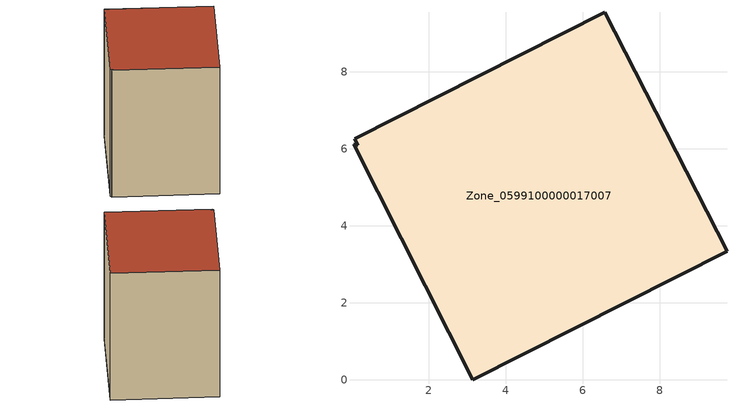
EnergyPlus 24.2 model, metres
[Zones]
Zone_0599100000017007
 floor ground (C_G): 0.05,6.13 0.16,6.09 0.08,6.26 6.58,9.56 9.75,3.34 3.14,0 z3.13
 wall outside (C_F): 9.75,3.34 6.58,9.56 0.08,6.26 0.16,6.09 0.05,6.13 3.14,0 9.75,3.34 z3.13:12.58
 roof outside (C_R): 0.16,6.09 0.05,6.13 3.14,0 9.75,3.34 6.58,9.56 0.08,6.26 z12.58
[BUILDING]
Pand.0599100000017007: North Axis=0; Terrain=City; Loads Convergence Tolerance Value=0.04; Temperature Convergence Tolerance Value=0.4; Solar Distribution=FullExterior; Maximum Number of Warmup Days=25; Minimum Number of Warmup Days=1
[Site:Location]
Rotterdam.The.Hague.AP_ZH_NLD Design_Conditions: Latitude=51.96; Longitude=4.45; Time Zone=1; Elevation=-4.5
[SITE:GROUNDTEMPERATURE:BUILDINGSURFACE]
18, 18, 18, 18, 18, 18, 18, 18, 18, 18, 18, 18
[MATERIAL] Thermal Absorptance=0.9; Solar Absorptance=0.7; Visible Absorptance=0.7
Name | Roughness | Thickness | Conductivity | Density | Specific Heat
G.TC.1946 | MediumSmooth | 0.15 | 1 | 540 | 1210
F.TC.1946 | Rough | 0.3 | 0.857143 | 1920 | 840
R.TC.1946 | MediumRough | 0.2 | 0.909091 | 1500 | 1000
[CONSTRUCTION]
C_G: G.TC.1946
C_F: F.TC.1946
C_R: R.TC.1946
[ZONE]
Zone_0599100000017007: Type=1; Multiplier=1; Ceiling Height=Autocalculate; Volume=Autocalculate; Floor Area=autocalculate; Part of Total Floor Area=Yes
[ZONEINFILTRATION:DESIGNFLOWRATE]
Infil_Zone_0599100000017007: Zone or ZoneList or Space or SpaceList=Zone_0599100000017007; Schedule=AlwaysOn; Design Flow Rate Calculation Method=Flow/Area; Flow Rate per Floor Area=0.003; Constant Term Coefficient=1; Temperature Term Coefficient=0; Velocity Term Coefficient=0; Velocity Squared Term Coefficient=0
[HVACTEMPLATE:ZONE:IDEALLOADSAIRSYSTEM]
Zone_0599100000017007: Maximum Heating Supply Air Temperature=50; Minimum Cooling Supply Air Temperature=13; Maximum Heating Supply Air Humidity Ratio=0.0156; Minimum Cooling Supply Air Humidity Ratio=0.0077; Heating Limit=NoLimit; Cooling Limit=NoLimit; Dehumidification Control Type=ConstantSensibleHeatRatio; Cooling Sensible Heat Ratio=0.7; Dehumidification Setpoint=60; Humidification Control Type=None; Humidification Setpoint=30; Outdoor Air Method=None; Outdoor Air Flow Rate per Person=0.00944; Outdoor Air Flow Rate per Zone Floor Area=0; Outdoor Air Flow Rate per Zone=0; Demand Controlled Ventilation Type=None; Outdoor Air Economizer Type=NoEconomizer; Heat Recovery Type=None; Sensible Heat Recovery Effectiveness=0.7; Latent Heat Recovery Effectiveness=0.65
[ZONECONTROL:THERMOSTAT]
ThermostatControl_Zone_0599100000017007: Zone or ZoneList=Zone_0599100000017007; Control Type Schedule=DualSetpointControlType; Control 1=Thermostat_Zone_0599100000017007; Temperature Difference Between Cutout And Setpoint=0
[THERMOSTATSETPOINT:DUALSETPOINT]
Thermostat_Zone_0599100000017007: Heating Setpoint Temperature Schedule=HeatingSetpoint_Zone_0599100000017007; Cooling Setpoint Temperature Schedule=CoolingSetpoint_Zone_0599100000017007
[SCHEDULE:COMPACT]
HeatingSetpoint_Zone_0599100000017007: Through: 12/31, For: AllDays, Until: 24:00, 21
CoolingSetpoint_Zone_0599100000017007: Through: 12/31, For: AllDays, Until: 24:00, 24
DualSetpointControlType: Through: 12/31, For: AllDays, Until: 24:00, 4
AlwaysOn: Through: 12/31, For: AllDays, Until: 24:00, 1
